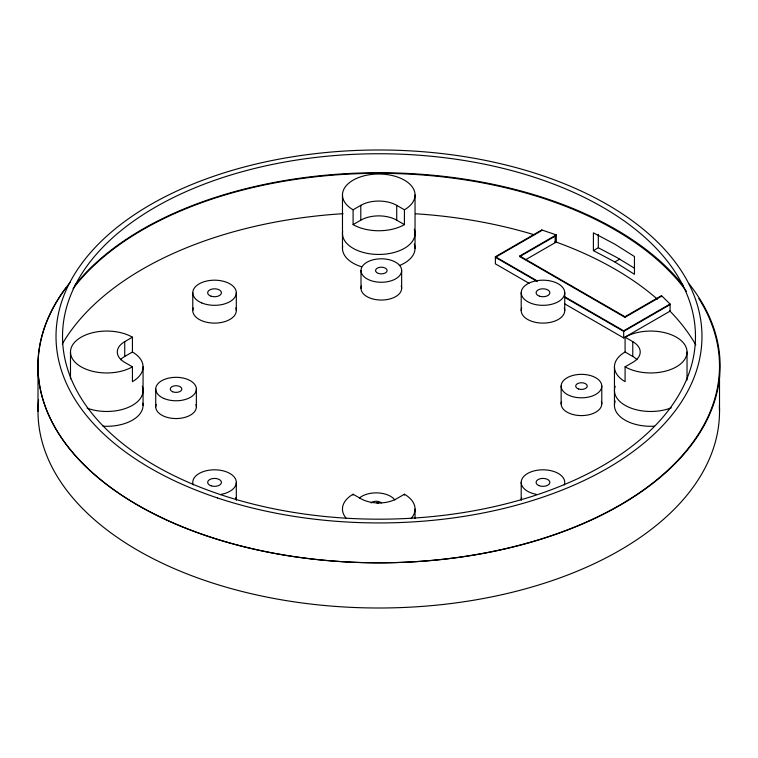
<?xml version="1.0" encoding="UTF-8"?>
<svg xmlns="http://www.w3.org/2000/svg" width="758" height="758" viewBox="0 0 758 758"><rect width="100%" height="100%" fill="white"/><g stroke="black" fill="none" stroke-linecap="round" stroke-linejoin="round"><path stroke-width="1.14" d="M614.454 366.825L614.454 405.341M124.738 341.64L132.432 337.196L132.432 352.015A36.289 20.949 0 0 1 132.432 381.644L132.432 366.825L124.738 362.381A25.402 14.667 0 0 1 124.738 341.64L124.738 356.459A25.402 14.667 0 0 0 120.484 359.709M353.095 209.795L360.799 205.352A25.402 14.667 0 0 1 396.718 205.352L404.421 209.795L404.421 224.614A36.289 20.949 0 0 1 353.095 224.614L353.095 209.795A36.289 20.949 0 0 1 353.095 180.167A36.289 20.949 0 0 1 404.421 180.167A36.289 20.949 0 0 1 404.421 209.795M124.738 356.459L132.432 352.015M353.095 224.614L360.799 220.171A25.402 14.667 0 0 1 396.718 220.171L404.421 224.614M528.98 283.255L495.381 263.85L495.381 256.744L541.79 229.949L556.287 234.914L556.287 242.02L525.825 259.606M661.488 296.245L624.962 317.327L519.761 256.592L519.761 256.005L556.287 234.914M519.761 256.592L556.287 235.501M593.4 250.604L614.823 261.946L634.455 274.311L634.455 256.536L614.823 244.161L593.4 232.829L593.4 250.604L598.308 247.771L617.164 257.663L634.56 268.256M614.823 261.946L619.712 259.122M519.761 256.005L624.962 316.74L661.488 295.648L670.081 304.015L670.081 311.131L623.673 337.926L564.625 303.825M564.625 296.719L623.673 330.81L670.081 304.015M670.081 304.612L623.673 331.407L564.625 297.307M411.044 518.605A36.289 20.949 0 0 0 404.421 494.225L396.718 498.669A25.402 14.667 0 0 1 360.799 498.669L353.095 494.225A36.289 20.949 0 0 0 346.472 518.605M625.085 366.825L632.778 362.381A25.402 14.667 0 0 0 632.778 341.64L625.085 337.196L625.085 352.015A36.289 20.949 0 0 0 625.085 381.644L625.085 366.825A36.289 20.949 0 0 0 676.401 366.825A36.289 20.949 0 0 0 676.401 337.196A36.289 20.949 0 0 0 625.085 337.196M555.396 241.707L556.287 242.02M495.381 256.744L537.128 280.848M537.128 281.436L495.381 257.332L541.79 230.536L541.79 229.949M625.085 352.015L632.778 356.459A25.402 14.667 0 0 1 637.033 359.709M669.57 310.6L670.081 311.131M719.513 375.324L719.513 411.272M687.032 352.015L687.032 380.023M661.488 295.648L661.488 296.653M632.778 341.64L632.778 356.459M624.962 316.74L624.962 317.327M623.673 330.81L623.673 337.926M601.786 386.087A20.324 11.73 0 0 1 571.305 396.245A20.324 11.73 0 0 1 571.305 375.921A20.324 11.73 0 0 1 601.786 386.087L601.786 403.862M598.308 234.44L598.308 247.771M564.748 292.759A21.774 12.573 0 0 1 532.088 303.645A21.774 12.573 0 0 1 532.088 281.872A21.774 12.573 0 0 1 564.748 292.759L564.748 310.534M561.147 386.087L561.147 403.862M555.169 236.145L555.169 242.664M521.201 292.759L521.201 310.534M521.201 482.372L521.201 500.157A21.774 12.573 0 0 1 521.665 497.58M415.043 194.986L415.043 248.311M415.043 509.044L415.043 518.377M404.421 494.225L404.421 495.154M401.645 270.53A20.324 11.73 0 0 1 371.164 280.697A20.324 11.73 0 0 1 371.164 260.373A20.324 11.73 0 0 1 401.645 270.53L401.645 288.315M396.718 205.352L396.718 220.171M361.007 270.53L361.007 288.315M360.799 205.352L360.799 220.171M353.095 494.225L353.095 495.154M342.474 194.986L342.474 248.311M236.316 292.759L236.316 310.534M236.316 482.372L236.316 500.157A21.774 12.573 0 0 0 235.852 497.58M196.369 389.044L196.369 406.828M192.769 292.759L192.769 310.534M155.731 389.044L155.731 406.828M143.063 366.825L143.063 405.341M70.485 352.015L70.485 378.858M38.004 366.048L38.004 411.272M132.432 366.825A36.289 20.949 0 0 1 81.115 366.825A36.289 20.949 0 0 1 81.115 337.196A36.289 20.949 0 0 1 132.432 337.196M142.286 386.239A36.289 20.949 0 0 1 127.363 407.776A36.289 20.949 0 0 1 87.179 408.164M142.864 403.18A36.289 20.949 0 0 1 103.022 426.185M376.878 502.933A36.289 20.949 0 0 1 378.754 502.905M671.304 407.795A36.289 20.949 0 0 1 630.637 407.965A36.289 20.949 0 0 1 615.221 386.239M654.495 426.185A36.289 20.949 0 0 1 615.221 401.048M414.275 229.21A36.289 20.949 0 0 1 380.62 254.423A36.289 20.949 0 0 1 342.663 231.332M414.275 244.019A36.289 20.949 0 0 1 399.324 265.575M361.149 266.636A36.289 20.949 0 0 1 342.663 246.151M601.35 401.456A20.324 11.73 0 0 1 581.462 415.592A20.324 11.73 0 0 1 561.574 401.456M359.453 497.949A20.324 11.73 0 0 1 378.157 492.918A20.324 11.73 0 0 1 394.842 499.939M371.117 502.971A5.808 3.354 0 0 1 376.195 501.246A5.808 3.354 0 0 1 381.265 502.971M401.209 285.908A20.324 11.73 0 0 1 381.321 300.045A20.324 11.73 0 0 1 361.433 285.908M195.943 404.421A20.324 11.73 0 0 1 176.055 418.558A20.324 11.73 0 0 1 156.167 404.421M698.81 298.519A340.759 196.739 0 0 1 368.871 562.701A340.759 196.739 0 0 1 66.031 287.907M689.278 284.098A341.1 196.928 0 0 1 377.38 562.843A341.1 196.928 0 0 1 70.087 282.402M719.38 405.615A340.759 196.739 0 0 1 373.855 607.982A340.759 196.739 0 0 1 38.563 399.968M73.062 288.59A333.842 192.74 0 0 1 381.378 173.317A333.842 192.74 0 0 1 686.521 291.366M62.289 343.98A333.842 192.74 0 0 1 343.099 213.699M415.592 213.775A333.842 192.74 0 0 1 534.106 234.734M555.083 241.679A333.842 192.74 0 0 1 657.404 299.192M670.659 311.813A333.842 192.74 0 0 1 695.787 344.947M74.635 285.662A334.6 193.176 0 0 1 379 172.729A334.6 193.176 0 0 1 683.365 285.662M564.284 307.956A21.774 12.573 0 0 1 542.974 323.107A21.774 12.573 0 0 1 521.665 307.956M536.37 494.349A21.774 12.573 0 0 1 522.016 478.971A21.774 12.573 0 0 1 548.157 470.168A21.774 12.573 0 0 1 564.284 484.949M193.233 484.949A21.774 12.573 0 0 1 209.36 470.168A21.774 12.573 0 0 1 235.501 478.971A21.774 12.573 0 0 1 221.147 494.349M235.852 307.956A21.774 12.573 0 0 1 214.542 323.107A21.774 12.573 0 0 1 193.233 307.956M578.562 388.987A5.808 3.354 0 0 0 587.27 386.087A5.808 3.354 0 0 0 578.562 383.178A5.808 3.354 0 0 0 578.562 388.987M378.422 273.439A5.808 3.354 0 0 0 387.13 270.53A5.808 3.354 0 0 0 378.422 267.631A5.808 3.354 0 0 0 378.422 273.439M164.126 398.547A20.324 11.73 0 0 0 196.265 390.256A20.324 11.73 0 0 0 167.764 378.337A20.324 11.73 0 0 0 164.126 398.547M172.644 391.763A5.808 3.354 0 0 0 181.825 389.394A5.808 3.354 0 0 0 173.686 385.983A5.808 3.354 0 0 0 172.644 391.763M217.508 497.949A322.974 186.468 0 0 0 701.974 336.467A322.974 186.468 0 0 0 217.508 174.975A322.974 186.468 0 0 0 217.508 497.949M220.758 494.699A316.474 182.716 0 0 0 695.474 336.467A316.474 182.716 0 0 0 220.758 178.225A316.474 182.716 0 0 0 220.758 494.699M539.525 296.207A6.898 3.98 0 0 0 549.872 292.759A6.898 3.98 0 0 0 539.525 289.31A6.898 3.98 0 0 0 539.525 296.207M538.929 485.603A6.898 3.98 0 0 0 549.834 482.789A6.898 3.98 0 0 0 540.16 478.743A6.898 3.98 0 0 0 538.929 485.603M211.094 485.821A6.898 3.98 0 0 0 221.44 482.372A6.898 3.98 0 0 0 211.094 478.933A6.898 3.98 0 0 0 211.094 485.821M201.77 302.935A21.774 12.573 0 0 0 236.193 294.057A21.774 12.573 0 0 0 205.664 281.275A21.774 12.573 0 0 0 201.77 302.935M211.094 296.207A6.898 3.98 0 0 0 221.44 292.759A6.898 3.98 0 0 0 211.094 289.31A6.898 3.98 0 0 0 211.094 296.207"/></g></svg>
